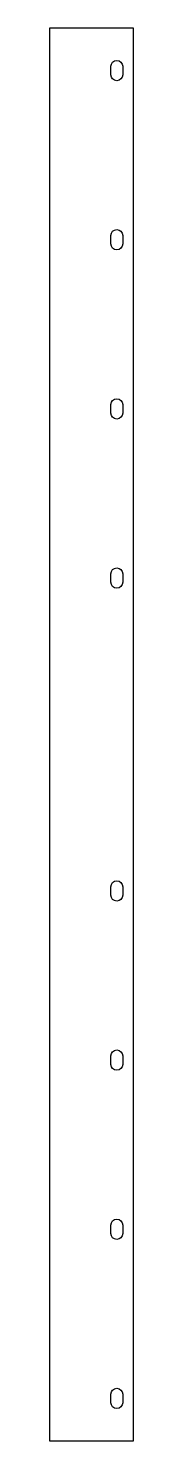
# Model space of a CAD drawing. Extents: x 0 to 50, y 0 to 835.
import ezdxf

# ---------------------------------------------------------------- set-up
doc = ezdxf.new("R2010")
doc.units = 0
doc.layers.get('0').update_dxf_attribs({"linetype": 'CONTINUOUS'})

msp = doc.modelspace()

# ---------------------------------------------------------------- linework, layer by layer
msp.add_lwpolyline([(0, 0), (50, 0), (50, 835), (0, 835)], close=True)
for points in [[(36.5, 807.5), (36.5, 812.5, -1), (43.5, 812.5), (43.5, 807.5, -1)], [(36.5, 707.5), (36.5, 712.5, -1), (43.5, 712.5), (43.5, 707.5, -1)], [(36.5, 607.5), (36.5, 612.5, -1), (43.5, 612.5), (43.5, 607.5, -1)], [(36.5, 507.5), (36.5, 512.5, -1), (43.5, 512.5), (43.5, 507.5, -1)], [(36.5, 322.5), (36.5, 327.5, -1), (43.5, 327.5), (43.5, 322.5, -1)], [(36.5, 222.5), (36.5, 227.5, -1), (43.5, 227.5), (43.5, 222.5, -1)], [(36.5, 122.5), (36.5, 127.5, -1), (43.5, 127.5), (43.5, 122.5, -1)], [(36.5, 22.5), (36.5, 27.5, -1), (43.5, 27.5), (43.5, 22.5, -1)]]:
    msp.add_lwpolyline(points, format="xyb", close=True)

doc.saveas('drawing.dxf')
